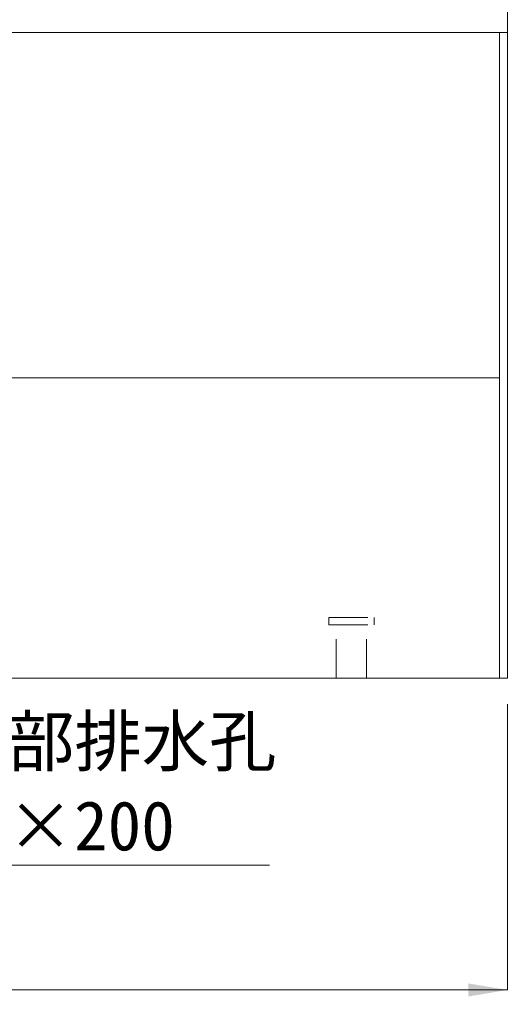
# Model space of a CAD drawing. Units: millimetres, scale not verified. Extents: x -44570 to -19804, y 69050 to 91573.
# Drawn here: x -25287 to -25006, y 71893 to 72457 of the extents above; entities that cross this region are included whole.
import ezdxf
from ezdxf.enums import TextEntityAlignment as Align

# ---------------------------------------------------------------- set-up
doc = ezdxf.new("R2010")
doc.units = ezdxf.units.MM
doc.header["$LTSCALE"] = 30
doc.linetypes.add('USER1', pattern=[1.35, 0.75, -0.6])
for name, color, linetype, lineweight in [('寸法線', 7, 'Continuous', 9), ('本体', 2, 'Continuous', 9), ('ｲﾝｻｰﾄ', 3, 'USER1', 5)]:
    doc.layers.add(name, color=color, linetype=linetype, lineweight=lineweight)
doc.styles.add('ＭＳ ゴシック', font='')
doc.styles.get('ＭＳ ゴシック').set_extended_font_data('MS Gothic')

# ---------------------------------------------------------------- blocks, each defined once
blk = doc.blocks.new('filled_arrow')
at = {"color": 0, "linetype": 'Continuous', "lineweight": -2}
blk.add_solid([(7.5, 1.25), (0, 0), (7.5, -1.25)], dxfattribs=at)

msp = doc.modelspace()

# ---------------------------------------------------------------- linework, layer by layer
at = {"layer": '寸法線'}
for p in [(-25005.57, 72061.57), (-26003.57, 71896.57)]:
    msp.add_line(p, (-25005.57, 71896.57), dxfattribs=at)
msp.add_lwpolyline([(-25504.47, 72239.5), (-25348.1, 71968.65), (-25142.89, 71968.65)], dxfattribs=at)
at = {"layer": '本体', "lineweight": 20}
for p in [(-25005.57, 72616.57), (-26003.57, 72076.57)]:
    msp.add_line(p, (-25005.57, 72076.57), dxfattribs=at)
at = {"layer": '本体'}
for p, q in [((-26003.57, 72449.07), (-25005.57, 72449.07)), ((-25999.07, 72249.81), (-25010.07, 72249.81))]:
    msp.add_line(p, q, dxfattribs=at)
at = {"layer": '本体', "lineweight": 5}
msp.add_line((-25010.07, 72449.07), (-25010.07, 72076.57), dxfattribs=at)
at = {"layer": 'ｲﾝｻｰﾄ'}
for p, q in [((-25108.69, 72107.2), (-25108.69, 72111.57)), ((-25108.69, 72111.57), (-25082.44, 72111.57)), ((-25082.44, 72107.2), (-25082.44, 72111.57)), ((-25108.69, 72107.2), (-25082.44, 72107.2)), ((-25104.32, 72076.57), (-25104.32, 72107.2)), ((-25086.82, 72076.57), (-25086.82, 72107.2))]:
    msp.add_line(p, q, dxfattribs=at)

# ---------------------------------------------------------------- block references
at = {"layer": '寸法線', "xscale": 3, "yscale": 3, "rotation": 180}
msp.add_blockref('filled_arrow', (-25005.57, 71896.57), dxfattribs=at)

# ---------------------------------------------------------------- texts
at = {"layer": '寸法線', "style": 'ＭＳ ゴシック'}
for s, p in [('上部排水孔', (-25333.1, 72017.32)), ('15×200 ', (-25333.1, 71968.57))]:
    msp.add_text(s, height=28.48, dxfattribs=at).set_placement(p, align=Align.BOTTOM_LEFT)

doc.saveas('drawing.dxf')
